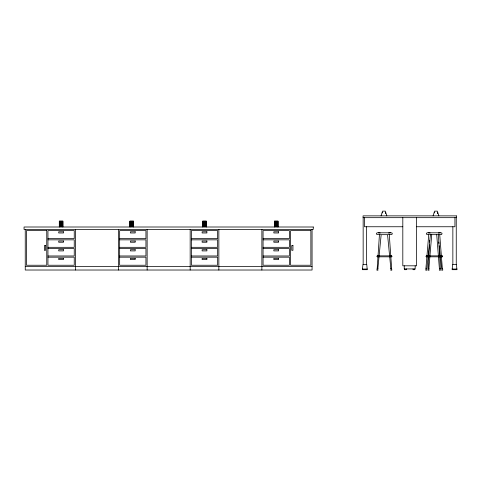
<?xml version="1.0" encoding="UTF-8"?>
<svg xmlns="http://www.w3.org/2000/svg" width="481" height="481" viewBox="0 0 481 481"><rect width="100%" height="100%" fill="white"/><g stroke="black" fill="none" stroke-linecap="round" stroke-linejoin="round"><path stroke-width="0.72" d="M431.734 234.662L428.872 268.59L428.12 268.494L429.449 244.955M429.617 242.015L429.701 240.542M377.194 268.536L379.443 234.662M430.423 234.662L426.863 268.572L425.913 268.494L428.721 234.662L439.73 234.662L442.346 268.536L441.588 268.572L439.189 245.719M377.874 268.59L381.168 234.662L376.803 234.536L376.401 233.255L377.344 232.792L391.372 232.792L392.316 233.255L391.919 234.536L387.548 234.662L390.843 268.59M61.869 223.298C58.568 219.3 61.574 227.699 61.664 222.529M130.898 223.094C130.874 221.813 133.177 222.342 132.455 223.509C131.83 224.849 130.267 222.432 131.169 223.653M130.898 224.934C133.598 221.717 132.347 228.529 130.958 224.723M132.503 223.298L132.293 222.529M203.673 224.934C206.379 221.717 205.122 228.529 203.734 224.723M205.279 223.298C202.669 219.144 204.076 227.453 205.201 222.691M277.05 224.934C274.513 227.747 275.336 222.054 276.99 224.723M61.039 224.152L61.141 223.863M131.674 224.152L131.848 223.905M204.449 224.152L204.557 223.863M276.154 224.152L276.262 223.863M381.048 215.867L382.539 211.141L385.353 211.141L386.844 215.867M433.068 215.867L434.559 211.141L437.373 211.141L438.864 215.867M362.464 269.029L362.975 264.436L366.738 264.436L367.25 269.685L362.464 269.685L362.464 269.029L367.25 269.029M452.164 269.029L452.675 264.436L456.439 264.436L456.95 269.685L452.164 269.685L452.164 269.029L456.95 269.029M60.408 222.691L60.329 223.298M203.818 222.691L204.954 222.438M276.803 223.683C277.663 220.316 273.172 224.218 276.659 223.743M61.616 223.31L61.616 222.619L61.189 222.619L61.189 223.31L61.616 223.31L61.616 222.619M61.189 223.31L61.189 222.619M61.616 225.144L61.616 224.453L61.189 224.453L61.189 225.144L61.616 225.144L61.616 224.453M61.189 225.144L61.189 224.453M132.251 223.31L132.251 222.619L131.824 222.619L131.824 223.31L132.251 223.31L132.251 222.619M131.824 223.31L131.824 222.619M132.251 225.144L132.251 224.453L131.824 224.453L131.824 225.144L132.251 225.144L132.251 224.453M131.824 225.144L131.824 224.453M205.026 223.31L205.026 222.619L204.599 222.619L204.599 223.31L205.026 223.31L205.026 222.619M204.599 223.31L204.599 222.619M205.026 225.144L205.026 224.453L204.599 224.453L204.599 225.144L205.026 225.144L205.026 224.453M204.599 225.144L204.599 224.453M276.737 223.31L276.737 222.619L276.304 222.619L276.304 223.31L276.737 223.31L276.737 222.619M276.304 223.31L276.304 222.619M276.737 225.144L276.737 224.453L276.304 224.453L276.304 225.144L276.737 225.144L276.737 224.453M276.304 225.144L276.304 224.453M382.347 212.728L382.642 212.392M434.367 212.728L434.662 212.392M382.299 212.885L382.696 212.56M434.319 212.885L434.463 212.722A0.908 0.643 -90 0 1 434.68 212.392M62.74 226.701L62.74 221.32L59.458 221.32L59.458 226.701L62.74 226.701L62.74 221.32M59.458 226.701L59.458 221.32M133.375 226.701L133.375 221.32L130.086 221.32L130.086 226.701L133.375 226.701L133.375 221.32M130.086 226.701L130.086 221.32M206.151 226.701L206.151 221.32L202.868 221.32L202.868 226.701L206.151 226.701L206.151 221.32M202.868 226.701L202.868 221.32M277.856 226.701L277.856 221.32L274.573 221.32L274.573 226.701L277.856 226.701L277.856 221.32M274.573 226.701L274.573 221.32M60.576 222.619L61.009 222.619L61.009 223.31L60.576 223.31L60.576 222.619L61.009 222.619M60.576 223.31L61.009 223.31M60.576 224.453L61.009 224.453L61.009 225.144L60.576 225.144L60.576 224.453L61.009 224.453M60.576 225.144L61.009 225.144M131.211 222.619L131.644 222.619L131.644 223.31L131.211 223.31L131.211 222.619L131.644 222.619M131.211 223.31L131.644 223.31M131.211 224.453L131.644 224.453L131.644 225.144L131.211 225.144L131.211 224.453L131.644 224.453M131.211 225.144L131.644 225.144M203.992 222.619L204.419 222.619L204.419 223.31L203.992 223.31L203.992 222.619L204.419 222.619M203.992 223.31L204.419 223.31M203.992 224.453L204.419 224.453L204.419 225.144L203.992 225.144L203.992 224.453L204.419 224.453M203.992 225.144L204.419 225.144M275.697 222.619L276.124 222.619L276.124 223.31L275.697 223.31L275.697 222.619L276.124 222.619M275.697 223.31L276.124 223.31M275.697 224.453L276.124 224.453L276.124 225.144L275.697 225.144L275.697 224.453L276.124 224.453M275.697 225.144L276.124 225.144M60.534 222.529L61.544 222.438M61.556 225.625C63.125 222.95 57.985 225.421 61.556 225.625L60.648 225.589M131.169 222.529L132.179 222.438M205.074 225.499L204.064 225.589L203.734 225.138M438.419 234.662L440.331 268.494L439.935 268.572M377.278 255.862L376.803 256.343L377.278 256.818L391.606 256.818L392.081 256.343L391.606 255.862L377.278 255.862L377.615 256M377.278 256.818L377.615 256.68M391.263 256L391.606 255.862M426.37 255.862L425.889 256.343L426.37 256.818L442.201 256.818L442.682 256.343L442.201 255.862L426.37 255.862L426.707 256M426.37 256.818L426.707 256.68M441.865 256L442.201 255.862M390.704 268.572L391.666 268.494L389.273 234.662M391.666 268.494L391.185 268.572M425.913 268.494L426.31 268.494M426.863 268.572L426.467 268.572M440.295 232.792L438.281 233.02M439.418 269.955L440.65 269.901L439.255 269.955M390.506 232.792L388.468 233.02M390.843 269.955L392.009 269.901L390.596 269.955M377.056 268.494L378.018 268.572M441.829 269.955L442.893 269.901L441.498 269.955M442.141 268.494L442.538 268.494M437.331 212.885L437.668 213.209M437.427 213.011L437.512 213.402M59.608 221.476L62.584 221.476M130.243 221.476L133.219 221.476M203.024 221.476L205.994 221.476M274.729 221.476L277.705 221.476M275.769 222.438L276.659 222.438M131.283 225.589L132.179 225.589M275.769 225.589L276.659 225.589M59.608 226.545L62.584 226.545M130.243 226.545L133.219 226.545M203.024 226.545L205.994 226.545M274.729 226.545L277.705 226.545M402.813 226.749L364.478 226.749L364.478 217.671M416.594 226.749L454.936 226.749L454.936 217.671M381.673 234.662L387.043 234.662M428.529 234.662L426.767 234.536L426.37 233.255L427.302 232.792L441.149 232.792L442.075 233.255L441.684 234.536L439.923 234.662M47.95 238.654L74.242 238.654L74.242 230.585L47.95 230.585L47.95 265.241L74.242 265.241L74.242 257.173L47.95 257.173M119.655 238.654L145.947 238.654L145.947 230.585L119.655 230.585L119.655 265.241L145.947 265.241L145.947 257.173L119.655 257.173M191.366 238.654L217.652 238.654L217.652 230.585L191.366 230.585L191.366 265.241L217.652 265.241L217.652 257.173L191.366 257.173M263.071 238.654L289.364 238.654L289.364 230.585L263.071 230.585L263.071 265.241L289.364 265.241L289.364 257.173L263.071 257.173M47.95 239.845L74.242 239.845L74.242 247.318L47.95 247.318M119.655 239.845L145.947 239.845L145.947 247.318L119.655 247.318M191.366 239.845L217.652 239.845L217.652 247.318L191.366 247.318M263.071 239.845L289.364 239.845L289.364 247.318L263.071 247.318M47.95 248.509L74.242 248.509L74.242 255.982L47.95 255.982M119.655 248.509L145.947 248.509L145.947 255.982L119.655 255.982M191.366 248.509L217.652 248.509L217.652 255.982L191.366 255.982M263.071 248.509L289.364 248.509L289.364 255.982L263.071 255.982M25.246 266.438L312.067 266.438M378.126 269.955L376.713 269.901L377.88 269.955M426.954 269.955L425.559 269.901L426.623 269.955M429.196 269.955L427.801 269.901L429.034 269.955M440.331 268.494L439.381 268.572L436.718 234.662M380.249 233.02L378.21 232.792M430.17 233.02L428.156 232.792M428.673 268.494L429.07 268.572M441.865 256.68L442.201 256.818M391.263 256.68L391.606 256.818M204.954 224.272L205.285 224.723M132.179 224.272L132.503 224.723M437.614 212.885L437.469 212.722A0.908 0.643 -90 0 1 437.578 213.179M385.449 212.722L385.654 213.209M203.944 223.653L203.71 223.094M275.523 225.33L275.415 224.934M437.566 212.728L437.728 213.179M385.546 212.728L385.708 213.179M438.804 242.033L438.955 243.506M456.259 217.671L456.259 264.436M452.855 226.749L452.855 264.436M416.594 217.671L416.594 265.807L402.813 265.807L402.813 217.671M415.169 265.807L415.169 268.927L404.238 268.927L404.238 265.807M414.796 268.927L414.796 269.685L413.053 269.685L413.053 268.927M406.361 268.927L406.361 269.685L404.617 269.685L404.617 268.927M366.558 226.749L366.558 264.436M363.155 217.671L363.155 264.436M312.067 229.389L312.067 270.021L25.246 270.021L25.246 229.389M278.006 227.002L278.006 221.026L274.423 221.026L274.423 227.002M275.974 222.757L275.974 223.172M275.974 224.591L275.974 225.006M275.847 222.757L275.847 223.172M275.847 224.591L275.847 225.006M261.874 229.389L261.874 270.021M218.849 229.389L218.849 270.021M206.301 227.002L206.301 221.026L202.717 221.026L202.717 227.002M204.269 222.757L204.269 223.172M204.269 224.591L204.269 225.006M204.142 222.757L204.142 223.172M204.142 224.591L204.142 225.006M190.169 229.389L190.169 270.021M147.144 229.389L147.144 270.021M133.526 227.002L133.526 221.026L129.942 221.026L129.942 227.002M131.493 222.757L131.493 223.172M131.493 224.591L131.493 225.006M131.361 222.757L131.361 223.172M131.361 224.591L131.361 225.006M118.464 229.389L118.464 270.021M75.439 229.389L75.439 270.021M62.891 227.002L62.891 221.026L59.307 221.026L59.307 227.002M60.859 222.757L60.859 223.172M60.859 224.591L60.859 225.006M60.726 222.757L60.726 223.172M60.726 224.591L60.726 225.006M382.425 212.728A0.908 0.643 -90 0 1 382.66 212.392M456.349 215.867L363.065 215.867L363.065 217.671L456.349 217.671L456.349 215.867M313.263 227.002L24.05 227.002L24.05 229.389L313.263 229.389L313.263 227.002M46.759 230.585L26.443 230.585L26.443 265.241L46.759 265.241L46.759 230.585M310.87 230.585L290.554 230.585L290.554 265.241L310.87 265.241L310.87 230.585M63.486 231.782L58.706 231.782L58.706 232.972L63.486 232.972L63.486 231.782M135.191 231.782L130.411 231.782L130.411 232.972L135.191 232.972L135.191 231.782M206.902 231.782L202.116 231.782L202.116 232.972L206.902 232.972L206.902 231.782M278.607 231.782L273.827 231.782L273.827 232.972L278.607 232.972L278.607 231.782M63.486 241.041L58.706 241.041L58.706 242.238L63.486 242.238L63.486 241.041M135.191 241.041L130.411 241.041L130.411 242.238L135.191 242.238L135.191 241.041M206.902 241.041L202.116 241.041L202.116 242.238L206.902 242.238L206.902 241.041M278.607 241.041L273.827 241.041L273.827 242.238L278.607 242.238L278.607 241.041M45.563 245.52L44.366 245.52L44.366 250.306L45.563 250.306L45.563 245.52M292.947 245.52L291.751 245.52L291.751 250.306L292.947 250.306L292.947 245.52M63.486 249.705L58.706 249.705L58.706 250.902L63.486 250.902L63.486 249.705M135.191 249.705L130.411 249.705L130.411 250.902L135.191 250.902L135.191 249.705M206.902 249.705L202.116 249.705L202.116 250.902L206.902 250.902L206.902 249.705M278.607 249.705L273.827 249.705L273.827 250.902L278.607 250.902L278.607 249.705M63.486 258.369L58.706 258.369L58.706 259.566L63.486 259.566L63.486 258.369M135.191 258.369L130.411 258.369L130.411 259.566L135.191 259.566L135.191 258.369M206.902 258.369L202.116 258.369L202.116 259.566L206.902 259.566L206.902 258.369M278.607 258.369L273.827 258.369L273.827 259.566L278.607 259.566L278.607 258.369"/></g></svg>
